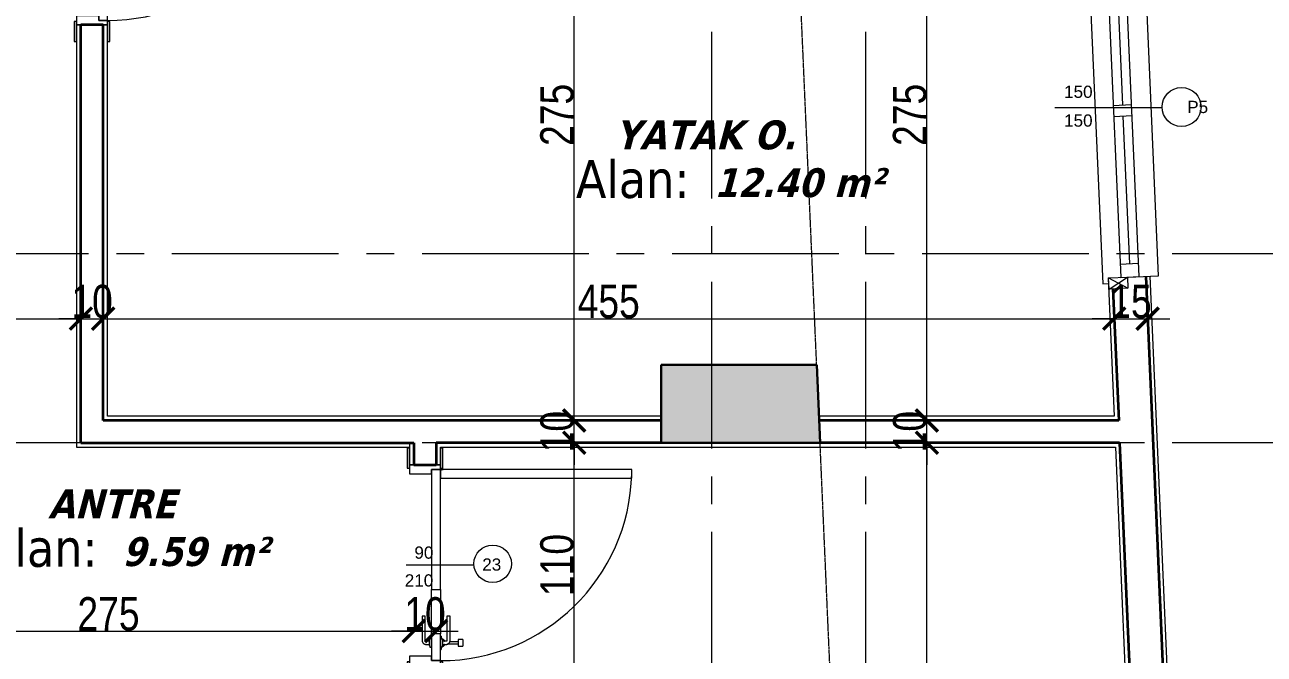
# Model space of a CAD drawing. Header units: millimetres. Extents: x 1373 to 40779, y 1939 to 6439.
# Drawn here: x 15145 to 15703, y 3746 to 4030 of the extents above; entities that cross this region are included whole.
import ezdxf

# ---------------------------------------------------------------- set-up
doc = ezdxf.new("R2010")
doc.units = ezdxf.units.MM
doc.linetypes.add('IMPORT-CENTER2', pattern=[112.5, 75, -12.5, 12.5, -12.5])
doc.linetypes.add('Sovrapposto', pattern=[0.396875, 0.238125, -0.15875])
for name, color, linetype, lineweight in [('A-AREA-IDEN', 2, 'Continuous', 18), ('A-DETL', 6, 'Continuous', 30), ('A-DETL-GENF', 92, 'Continuous', 18), ('A-DOOR', 31, 'Continuous', 18), ('A-DOOR-FRAM', 31, 'Continuous', 18), ('A-DOOR-IDEN', 31, 'Continuous', 18), ('A-GLAZ', 151, 'Continuous', 18), ('A-GLAZ-IDEN', 152, 'Continuous', 18), ('A-GLAZ-SILL', 1, 'Continuous', 9), ('A-WALL', 20, 'Continuous', 9), ('A-WALL-FNSH', 113, 'Continuous', 18), ('ESYA', 3, 'Continuous', 25), ('OLCUIC', 241, 'Continuous', 20), ('S-GRID', 252, 'IMPORT-CENTER2', 5)]:
    doc.layers.add(name, color=color, linetype=linetype, lineweight=lineweight)
doc.styles.add('50', font='arial.ttf', dxfattribs={"width": 0.8})
doc.styles.add('Arial_4', font='arial.ttf', dxfattribs={"height": 5.5})
doc.styles.add('Tahoma_6', font='tahoma.ttf', dxfattribs={"height": 0.17})
doc.styles.add('Tahoma_B_I', font='', dxfattribs={"height": 11})
doc.styles.get('Tahoma_B_I').set_extended_font_data('Tahoma', italic=True, bold=True)
doc.dimstyles.new('NERGİS', dxfattribs={"dimtxt": 15, "dimasz": 10, "dimexe": 20, "dimexo": 150, "dimgap": 0, "dimtad": 1, "dimdec": 0, "dimzin": 1, "dimtxsty": '50', "dimblk": 'ARCHTICK', "dimcen": 0, "dimse1": 1, "dimse2": 1, "dimclrd": 56, "dimclrt": 56, "dimazin": 3, "dimtfac": 1, "dimtdec": 0, "dimtix": 1, "dimtmove": 2, "dimatfit": 2, "dimldrblk": 'DOTSMALL', "dimlwd": 0, "dimlwe": -1, "dimarcsym": 0})

# ---------------------------------------------------------------- blocks, each defined once
blk = doc.blocks.new('_MB_KAPI_CAMLI_B - _m_kapı_90_camlı-2078664-1_ NORMAL KAT')
at = {"layer": 'A-DOOR'}
for p, q in [((-44, 93), (-48, 93)), ((-48, 93), (-48, 7)), ((-44, 7), (-44, 93)), ((28.5, 17), (28.5, 15)), ((28.5, 17), (30, 17)), ((30, 17), (31.5, 17)), ((31.5, 15), (31.5, 17)), ((29, 11.3), (18, 11.3)), ((18, 11.3), (18, 9.9)), ((28.5, 15), (30, 15)), ((29.5, 15), (29.5, 11.05)), ((30, 15), (31.5, 15)), ((30.5, 10), (30.5, 15)), ((-48, 7), (-44, 7)), ((6, 7), (-48, 7)), ((-48, 7), (-48, 3)), ((6, 3), (6, 7)), ((6, 7), (26, 7)), ((18, 9.9), (29, 9.9)), ((38, 7), (26, 7)), ((26, 7), (26, 3)), ((27, 7.3), (27, 7)), ((27, 7.3), (28.04, 7.3)), ((28, 7.8), (28, 7)), ((28.09, 7.8), (28, 7.8)), ((28.67, 7.8), (28, 7.8)), ((28.67, 7.8), (31.33, 7.8)), ((28.78, 8.1), (28.78, 7.8)), ((28.94, 8.1), (28.78, 8.1)), ((31.22, 8.1), (28.78, 8.1)), ((29.3, 9.6), (29.3, 8.1)), ((30.7, 8.1), (30.7, 9.6)), ((31.22, 8.1), (31.06, 8.1)), ((31.22, 7.8), (31.22, 8.1)), ((32, 7.8), (31.33, 7.8)), ((32, 7.8), (31.91, 7.8)), ((31.96, 7.3), (33, 7.3)), ((32, 7), (32, 7.8)), ((33, 7), (33, 7.3)), ((40, 7), (38, 7)), ((38, 3), (38, 7)), ((-48, 3), (6, 3)), ((26, 3), (6, 3)), ((29, 0.1), (18, 0.1)), ((18, 0.1), (18, -1.3)), ((26, 3), (38, 3)), ((28, 3), (28, 2.2)), ((28, 2.2), (28.67, 2.2)), ((28, 2.2), (28.09, 2.2)), ((31.33, 2.2), (28.67, 2.2)), ((28.78, 2.2), (28.78, 1.9)), ((28.78, 1.9), (31.22, 1.9)), ((28.78, 1.9), (28.94, 1.9)), ((29.3, 1.9), (29.3, 0.4)), ((30.7, 0.4), (30.7, 1.9)), ((31.06, 1.9), (31.22, 1.9)), ((31.22, 1.9), (31.22, 2.2)), ((31.33, 2.2), (32, 2.2)), ((31.91, 2.2), (32, 2.2)), ((32, 2.2), (32, 3)), ((18, -1.3), (29, -1.3))]:
    blk.add_line(p, q, dxfattribs=at)
at = {"layer": 'A-DOOR', "flags": 128}
for points in [[(30.7, 9.6), (30.7, 9.67), (30.69, 9.74), (30.69, 9.8), (30.68, 9.87), (30.67, 9.94), (30.65, 10), (30.63, 10.07), (30.61, 10.13), (30.59, 10.2), (30.57, 10.26), (30.54, 10.32), (30.51, 10.39), (30.48, 10.44), (30.44, 10.5), (30.4, 10.56), (30.36, 10.62), (30.32, 10.67), (30.28, 10.72), (30.23, 10.77), (30.18, 10.82), (30.13, 10.87), (30.08, 10.91), (30.03, 10.95), (29.97, 10.99), (29.92, 11.03), (29.86, 11.07), (29.8, 11.1), (29.74, 11.13), (29.68, 11.16), (29.62, 11.18), (29.55, 11.21), (29.49, 11.23), (29.42, 11.25), (29.36, 11.26), (29.29, 11.28), (29.22, 11.29), (29.15, 11.29), (29.09, 11.3), (29.02, 11.3), (29, 11.3)], [(28.02, 7.3), (28.04, 7.38), (28.05, 7.46), (28.07, 7.53), (28.1, 7.61)], [(28.18, 7.83), (28.22, 7.91), (28.26, 7.98), (28.3, 8.05), (28.34, 8.11), (28.38, 8.18), (28.43, 8.24), (28.48, 8.3), (28.54, 8.36), (28.59, 8.42), (28.65, 8.48), (28.71, 8.53), (28.77, 8.58), (28.84, 8.63), (28.9, 8.67), (28.97, 8.72), (29.04, 8.75), (29.11, 8.79), (29.18, 8.83), (29.19, 8.83)], [(29, 9.9), (29.01, 9.9), (29.02, 9.9), (29.04, 9.9), (29.05, 9.9), (29.06, 9.89), (29.07, 9.89), (29.08, 9.89), (29.09, 9.88), (29.11, 9.88), (29.12, 9.88), (29.13, 9.87), (29.14, 9.87), (29.15, 9.86), (29.16, 9.85), (29.17, 9.85), (29.18, 9.84), (29.19, 9.83), (29.2, 9.83), (29.21, 9.82), (29.22, 9.81), (29.22, 9.8), (29.23, 9.79), (29.24, 9.78), (29.25, 9.77), (29.25, 9.76), (29.26, 9.75), (29.26, 9.74), (29.27, 9.73), (29.28, 9.72), (29.28, 9.71), (29.28, 9.7), (29.29, 9.69), (29.29, 9.67), (29.29, 9.66), (29.3, 9.65), (29.3, 9.64), (29.3, 9.63), (29.3, 9.62), (29.3, 9.6), (29.3, 9.6)], [(29.19, 8.83), (29.21, 8.84), (29.23, 8.85), (29.25, 8.86), (29.27, 8.87), (29.28, 8.88), (29.3, 8.89), (29.32, 8.91)], [(30.68, 8.91), (30.7, 8.9), (30.71, 8.88), (30.73, 8.87), (30.75, 8.86), (30.77, 8.85), (30.79, 8.84), (30.8, 8.83), (30.81, 8.83)], [(30.81, 8.83), (30.88, 8.8), (30.95, 8.76), (31.02, 8.72), (31.09, 8.68), (31.15, 8.63), (31.22, 8.59), (31.28, 8.54), (31.34, 8.48), (31.4, 8.43), (31.46, 8.37), (31.51, 8.31), (31.56, 8.25), (31.61, 8.19), (31.66, 8.12), (31.7, 8.06), (31.74, 7.99), (31.78, 7.92), (31.81, 7.84), (31.85, 7.77)], [(31.92, 7.55), (31.94, 7.47), (31.96, 7.39), (31.98, 7.31), (31.98, 7.3)], [(29, -1.3), (29.07, -1.3), (29.14, -1.29), (29.2, -1.29), (29.27, -1.28), (29.34, -1.27), (29.4, -1.25), (29.47, -1.23), (29.53, -1.21), (29.6, -1.19), (29.66, -1.17), (29.72, -1.14), (29.79, -1.11), (29.84, -1.08), (29.9, -1.04), (29.96, -1), (30.02, -0.96), (30.07, -0.92), (30.12, -0.88), (30.17, -0.83), (30.22, -0.78), (30.27, -0.73), (30.31, -0.68), (30.35, -0.63), (30.39, -0.57), (30.43, -0.52), (30.47, -0.46), (30.5, -0.4), (30.53, -0.34), (30.56, -0.28), (30.58, -0.22), (30.61, -0.15), (30.63, -0.09), (30.65, -0.02), (30.66, 0.04), (30.68, 0.11), (30.69, 0.18), (30.69, 0.25), (30.7, 0.31), (30.7, 0.38), (30.7, 0.4)], [(29.3, 0.4), (29.3, 0.39), (29.3, 0.38), (29.3, 0.36), (29.3, 0.35), (29.29, 0.34), (29.29, 0.33), (29.29, 0.32), (29.28, 0.31), (29.28, 0.29), (29.28, 0.28), (29.27, 0.27), (29.27, 0.26), (29.26, 0.25), (29.25, 0.24), (29.25, 0.23), (29.24, 0.22), (29.23, 0.21), (29.23, 0.2), (29.22, 0.19), (29.21, 0.18), (29.2, 0.18), (29.19, 0.17), (29.18, 0.16), (29.17, 0.15), (29.16, 0.15), (29.15, 0.14), (29.14, 0.14), (29.13, 0.13), (29.12, 0.12), (29.11, 0.12), (29.1, 0.12), (29.09, 0.11), (29.07, 0.11), (29.06, 0.11), (29.05, 0.1), (29.04, 0.1), (29.03, 0.1), (29.02, 0.1), (29, 0.1), (29, 0.1)]]:
    blk.add_lwpolyline(points, dxfattribs=at)
at = {"layer": 'A-DOOR'}
blk.add_circle((-48.06, 7.77), 0.42, dxfattribs=at)
blk.add_arc((-48, 7), 86.02, 0, 88.6357, dxfattribs=at)
at = {"layer": 'A-DOOR-FRAM'}
for p, q in [((-48.5, 8), (-57.5, 8)), ((-57.5, 8), (-57.5, 7)), ((-57.5, 7), (-48.5, 7)), ((-48, 7), (-50, 7)), ((-50, 7), (-50, -7)), ((-48.5, 7), (-48.5, 8)), ((-48, 3), (-48, 7)), ((40, 7), (38, 7)), ((38, 7), (38, 3)), ((47.5, 8), (38.5, 8)), ((38.5, 8), (38.5, 7)), ((38.5, 7), (47.5, 7)), ((40, -7), (40, 7)), ((47.5, 7), (47.5, 8)), ((-46, 3), (-48, 3)), ((-46, -7), (-46, 3)), ((38, 3), (36, 3)), ((36, 3), (36, -7)), ((-48.5, -7), (-57.5, -7)), ((-57.5, -7), (-57.5, -8)), ((-57.5, -8), (-48.5, -8)), ((-50, -7), (-46, -7)), ((-48.5, -8), (-48.5, -7)), ((36, -7), (40, -7)), ((47.5, -7), (38.5, -7)), ((38.5, -7), (38.5, -8)), ((38.5, -8), (47.5, -8)), ((47.5, -8), (47.5, -7))]:
    blk.add_line(p, q, dxfattribs=at)
blk = doc.blocks.new('Dbl Plain - 150-150 2-1964452-1_ NORMAL KAT')
at = {"layer": 'A-GLAZ'}
for p, q in [((-103.5, 14.1), (-103.5, -2.95)), ((46.5, 14.1), (-103.5, 14.1)), ((46.5, -2.95), (46.5, 14.1)), ((-108.5, -8.4), (-103.5, 0.1)), ((-103.5, -8.4), (-108.5, 0.1)), ((-108.5, 0.1), (-108.5, -8.4)), ((-103.5, 0.1), (-108.5, 0.1)), ((46.5, 5.35), (-103.5, 5.35)), ((-103.5, 5.35), (-103.5, -2.95)), ((-103.5, -8.4), (-103.5, 0.1)), ((-97.5, -2.95), (-97.5, 5.35)), ((-97.5, 1.2), (-31, 1.2)), ((-31, -2.95), (-31, 5.35)), ((-26, -2.95), (-26, 5.35)), ((-26, 1.2), (40.5, 1.2)), ((40.5, -2.95), (40.5, 5.35)), ((46.5, -2.95), (46.5, 5.35)), ((51.5, -8.4), (46.5, 0.1)), ((46.5, -8.4), (51.5, 0.1)), ((46.5, -8.4), (46.5, 0.1)), ((46.5, 0.1), (51.5, 0.1)), ((51.5, 0.1), (51.5, -8.4)), ((-103.5, -2.95), (46.5, -2.95)), ((-103.5, -2.95), (46.5, -2.95)), ((-108.5, -8.4), (-103.5, -8.4)), ((-106, -8.65), (-106, -11.15)), ((51.5, -8.4), (46.5, -8.4)), ((49, -11.15), (49, -8.65)), ((-106, -11.15), (49, -11.15))]:
    blk.add_line(p, q, dxfattribs=at)
at = {"layer": 'A-GLAZ-SILL'}
for p, q in [((-103.5, 14.1), (-103.5, 10.47)), ((46.5, 14.1), (-103.5, 14.1)), ((46.5, 10.47), (46.5, 14.1))]:
    blk.add_line(p, q, dxfattribs=at)
blk = doc.blocks.new('_MB_TASLAK_MAHALL_ETİKETİ_50_ÖL1 - _MB_1_100 ODA ETİKETİ 2-1849262-1_ NORMAL KAT')
at = {"layer": 'A-AREA-IDEN', "insert": (-0.1168, 0.0189), "char_height": 0.17, "width": 0.633333, "attachment_point": 1, "style": 'Tahoma_6'}
blk.add_mtext('Alan:', dxfattribs=at)
blk = doc.blocks.new('emrah_2mm - emrah_2mm-1801637-1_ NORMAL KAT')
at = {"layer": 'A-DOOR-IDEN'}
blk.add_line((0.2205, 0), (-0.085, 0), dxfattribs=at)
blk.add_circle((0.3046, 0.0056), 0.0843, dxfattribs=at)
blk = doc.blocks.new('TR_Pencere_pozu_04_saga_uste_1_5mm - TR_Pencere_pozu_04_saga_uste_1_5mm-1434201-1_ NORMAL KAT')
at = {"layer": 'A-GLAZ-IDEN'}
blk.add_line((0.2924, 0), (-0.1896, 0), dxfattribs=at)
blk.add_circle((0.38, 0.0044), 0.0878, dxfattribs=at)
blk = doc.blocks.new('_ArchTick')
at = {"color": 0, "linetype": 'ByBlock', "const_width": 0.15}
blk.add_lwpolyline([(-0.5, -0.5), (0.5, 0.5)], dxfattribs=at)
blk = doc.blocks.new('*D17777')
at = {"layer": 'Defpoints', "color": 0, "transparency": 16777216}
for p in [(15372.33, 3841.56), (15392.33, 3841.56), (15372.33, 3731.56)]:
    blk.add_point(p, dxfattribs=at)
at = {"layer": 'OLCUIC', "color": 56, "lineweight": 0, "transparency": 16777216}
blk.add_line((15392.33, 3731.56), (15392.33, 3841.56), dxfattribs=at)
at = {"layer": 'OLCUIC', "color": 56, "lineweight": 0, "transparency": 16777216, "xscale": 10, "yscale": 10, "zscale": 10}
for p, rotation in [((15392.33, 3841.56), 90), ((15392.33, 3731.56), 270)]:
    blk.add_blockref('_ArchTick', p, dxfattribs=dict(at, rotation=rotation))
at = {"layer": 'OLCUIC', "color": 56, "transparency": 16777216, "insert": (15384.67, 3786.56), "char_height": 15, "width": 1.1952, "attachment_point": 5, "rotation": 90, "style": '50'}
blk.add_mtext('110', dxfattribs=at)
blk = doc.blocks.new('_DotSmall')
at = {"layer": 'ESYA', "color": 0, "const_width": 0.5}
blk.add_lwpolyline([(-0.0625, 0, 1), (0.0625, 0, 1)], format="xyb", close=True, dxfattribs=at)
blk = doc.blocks.new('*D17778')
at = {"layer": 'Defpoints', "color": 0, "transparency": 16777216}
for p in [(15372.33, 3851.56), (15392.33, 3851.56), (15372.33, 3841.56)]:
    blk.add_point(p, dxfattribs=at)
at = {"layer": 'OLCUIC', "color": 56, "lineweight": 0, "transparency": 16777216}
for p, q in [((15392.33, 3851.56), (15392.33, 3861.56)), ((15392.33, 3841.56), (15392.33, 3851.56)), ((15392.33, 3841.56), (15392.33, 3831.56))]:
    blk.add_line(p, q, dxfattribs=at)
at = {"layer": 'OLCUIC', "color": 56, "lineweight": 0, "transparency": 16777216, "xscale": 10, "yscale": 10, "zscale": 10}
for p, rotation in [((15392.33, 3851.56), 270), ((15392.33, 3841.56), 90)]:
    blk.add_blockref('_ArchTick', p, dxfattribs=dict(at, rotation=rotation))
at = {"layer": 'OLCUIC', "color": 56, "transparency": 16777216, "insert": (15384.67, 3846.56), "char_height": 15, "width": 0.7968, "attachment_point": 5, "rotation": 90, "style": '50'}
blk.add_mtext('10', dxfattribs=at)
blk = doc.blocks.new('*D17779')
at = {"layer": 'Defpoints', "color": 0, "transparency": 16777216}
for p in [(15372.33, 4126.56), (15392.33, 4126.56), (15372.33, 3851.56)]:
    blk.add_point(p, dxfattribs=at)
at = {"layer": 'OLCUIC', "color": 56, "lineweight": 0, "transparency": 16777216}
blk.add_line((15392.33, 3851.56), (15392.33, 4126.56), dxfattribs=at)
at = {"layer": 'OLCUIC', "color": 56, "lineweight": 0, "transparency": 16777216, "xscale": 10, "yscale": 10, "zscale": 10}
for p, rotation in [((15392.33, 4126.56), 90), ((15392.33, 3851.56), 270)]:
    blk.add_blockref('_ArchTick', p, dxfattribs=dict(at, rotation=rotation))
at = {"layer": 'OLCUIC', "color": 56, "transparency": 16777216, "insert": (15384.67, 3989.06), "char_height": 15, "width": 1.1952, "attachment_point": 5, "rotation": 90, "style": '50'}
blk.add_mtext('275', dxfattribs=at)
blk = doc.blocks.new('*D17790')
at = {"layer": 'Defpoints', "color": 0, "transparency": 16777216}
for p in [(15531.01, 3841.56), (15551.01, 3841.56), (15531.01, 3390.28)]:
    blk.add_point(p, dxfattribs=at)
at = {"layer": 'OLCUIC', "color": 56, "lineweight": 0, "transparency": 16777216}
blk.add_line((15551.01, 3390.28), (15551.01, 3841.56), dxfattribs=at)
at = {"layer": 'OLCUIC', "color": 56, "lineweight": 0, "transparency": 16777216, "xscale": 10, "yscale": 10, "zscale": 10}
for p, rotation in [((15551.01, 3841.56), 90), ((15551.01, 3390.28), 270)]:
    blk.add_blockref('_ArchTick', p, dxfattribs=dict(at, rotation=rotation))
at = {"layer": 'OLCUIC', "color": 56, "transparency": 16777216, "insert": (15543.35, 3615.92), "char_height": 15, "width": 1.1952, "attachment_point": 5, "rotation": 90, "style": '50'}
blk.add_mtext('451', dxfattribs=at)
blk = doc.blocks.new('*D17791')
at = {"layer": 'Defpoints', "color": 0, "transparency": 16777216}
for p in [(15531.01, 3851.56), (15551.01, 3851.56), (15531.01, 3841.56)]:
    blk.add_point(p, dxfattribs=at)
at = {"layer": 'OLCUIC', "color": 56, "lineweight": 0, "transparency": 16777216}
for p, q in [((15551.01, 3851.56), (15551.01, 3861.56)), ((15551.01, 3841.56), (15551.01, 3851.56)), ((15551.01, 3841.56), (15551.01, 3831.56))]:
    blk.add_line(p, q, dxfattribs=at)
at = {"layer": 'OLCUIC', "color": 56, "lineweight": 0, "transparency": 16777216, "xscale": 10, "yscale": 10, "zscale": 10}
for p, rotation in [((15551.01, 3851.56), 270), ((15551.01, 3841.56), 90)]:
    blk.add_blockref('_ArchTick', p, dxfattribs=dict(at, rotation=rotation))
at = {"layer": 'OLCUIC', "color": 56, "transparency": 16777216, "insert": (15543.35, 3846.56), "char_height": 15, "width": 0.7968, "attachment_point": 5, "rotation": 90, "style": '50'}
blk.add_mtext('10', dxfattribs=at)
blk = doc.blocks.new('*D17792')
at = {"layer": 'Defpoints', "color": 0, "transparency": 16777216}
for p in [(15531.01, 4126.56), (15551.01, 4126.56), (15531.01, 3851.56)]:
    blk.add_point(p, dxfattribs=at)
at = {"layer": 'OLCUIC', "color": 56, "lineweight": 0, "transparency": 16777216}
blk.add_line((15551.01, 3851.56), (15551.01, 4126.56), dxfattribs=at)
at = {"layer": 'OLCUIC', "color": 56, "lineweight": 0, "transparency": 16777216, "xscale": 10, "yscale": 10, "zscale": 10}
for p, rotation in [((15551.01, 4126.56), 90), ((15551.01, 3851.56), 270)]:
    blk.add_blockref('_ArchTick', p, dxfattribs=dict(at, rotation=rotation))
at = {"layer": 'OLCUIC', "color": 56, "transparency": 16777216, "insert": (15543.35, 3989.06), "char_height": 15, "width": 1.1952, "attachment_point": 5, "rotation": 90, "style": '50'}
blk.add_mtext('275', dxfattribs=at)
blk = doc.blocks.new('*D17841')
at = {"layer": 'Defpoints', "color": 0, "transparency": 16777216}
for p in [(15045.42, 3776.83), (15320.21, 3776.83), (15320.21, 3756.83)]:
    blk.add_point(p, dxfattribs=at)
at = {"layer": 'OLCUIC', "color": 56, "lineweight": 0, "transparency": 16777216}
blk.add_line((15045.42, 3756.83), (15320.21, 3756.83), dxfattribs=at)
at = {"layer": 'OLCUIC', "color": 56, "lineweight": 0, "transparency": 16777216, "xscale": 10, "yscale": 10, "zscale": 10, "rotation": 180}
blk.add_blockref('_ArchTick', (15045.42, 3756.83), dxfattribs=at)
at = {"layer": 'OLCUIC', "color": 56, "lineweight": 0, "transparency": 16777216, "xscale": 10, "yscale": 10, "zscale": 10}
blk.add_blockref('_ArchTick', (15320.21, 3756.83), dxfattribs=at)
at = {"layer": 'OLCUIC', "color": 56, "transparency": 16777216, "insert": (15182.81, 3764.49), "char_height": 15, "width": 1.1952, "attachment_point": 5, "style": '50'}
blk.add_mtext('275', dxfattribs=at)
blk = doc.blocks.new('*D17842')
at = {"layer": 'Defpoints', "color": 0, "transparency": 16777216}
for p in [(15320.21, 3776.83), (15330.21, 3776.83), (15330.21, 3756.83)]:
    blk.add_point(p, dxfattribs=at)
at = {"layer": 'OLCUIC', "color": 56, "lineweight": 0, "transparency": 16777216}
for p, q in [((15320.21, 3756.83), (15310.21, 3756.83)), ((15320.21, 3756.83), (15330.21, 3756.83)), ((15330.21, 3756.83), (15340.21, 3756.83))]:
    blk.add_line(p, q, dxfattribs=at)
at = {"layer": 'OLCUIC', "color": 56, "lineweight": 0, "transparency": 16777216, "xscale": 10, "yscale": 10, "zscale": 10}
blk.add_blockref('_ArchTick', (15320.21, 3756.83), dxfattribs=at)
at = {"layer": 'OLCUIC', "color": 56, "lineweight": 0, "transparency": 16777216, "xscale": 10, "yscale": 10, "zscale": 10, "rotation": 180}
blk.add_blockref('_ArchTick', (15330.21, 3756.83), dxfattribs=at)
at = {"layer": 'OLCUIC', "color": 56, "transparency": 16777216, "insert": (15325.21, 3764.49), "char_height": 15, "width": 0.7968, "attachment_point": 5, "style": '50'}
blk.add_mtext('10', dxfattribs=at)
blk = doc.blocks.new('*D18063')
at = {"layer": 'Defpoints', "color": 0, "transparency": 16777216}
for p in [(15045.42, 3897.37), (15170.42, 3897.37), (15170.42, 3897.37)]:
    blk.add_point(p, dxfattribs=at)
at = {"layer": 'OLCUIC', "color": 56, "lineweight": 0, "transparency": 16777216}
blk.add_line((15045.42, 3897.37), (15170.42, 3897.37), dxfattribs=at)
at = {"layer": 'OLCUIC', "color": 56, "lineweight": 0, "transparency": 16777216, "xscale": 10, "yscale": 10, "zscale": 10, "rotation": 180}
blk.add_blockref('_ArchTick', (15045.42, 3897.37), dxfattribs=at)
at = {"layer": 'OLCUIC', "color": 56, "lineweight": 0, "transparency": 16777216, "xscale": 10, "yscale": 10, "zscale": 10}
blk.add_blockref('_ArchTick', (15170.42, 3897.37), dxfattribs=at)
at = {"layer": 'OLCUIC', "color": 56, "transparency": 16777216, "insert": (15107.92, 3905.03), "char_height": 15, "attachment_point": 5, "style": '50'}
blk.add_mtext('125', dxfattribs=at)
blk = doc.blocks.new('*D18064')
at = {"layer": 'Defpoints', "color": 0, "transparency": 16777216}
for p in [(15170.42, 3897.37), (15180.42, 3897.37), (15180.42, 3897.37)]:
    blk.add_point(p, dxfattribs=at)
at = {"layer": 'OLCUIC', "color": 56, "lineweight": 0, "transparency": 16777216}
for p, q in [((15170.42, 3897.37), (15160.42, 3897.37)), ((15170.42, 3897.37), (15180.42, 3897.37)), ((15180.42, 3897.37), (15190.42, 3897.37))]:
    blk.add_line(p, q, dxfattribs=at)
at = {"layer": 'OLCUIC', "color": 56, "lineweight": 0, "transparency": 16777216, "xscale": 10, "yscale": 10, "zscale": 10}
blk.add_blockref('_ArchTick', (15170.42, 3897.37), dxfattribs=at)
at = {"layer": 'OLCUIC', "color": 56, "lineweight": 0, "transparency": 16777216, "xscale": 10, "yscale": 10, "zscale": 10, "rotation": 180}
blk.add_blockref('_ArchTick', (15180.42, 3897.37), dxfattribs=at)
at = {"layer": 'OLCUIC', "color": 56, "transparency": 16777216, "insert": (15175.42, 3905.03), "char_height": 15, "attachment_point": 5, "style": '50'}
blk.add_mtext('10', dxfattribs=at)
blk = doc.blocks.new('*D18065')
at = {"layer": 'Defpoints', "color": 0, "transparency": 16777216}
for p in [(15180.42, 3897.37), (15635.33, 3897.37), (15635.33, 3897.37)]:
    blk.add_point(p, dxfattribs=at)
at = {"layer": 'OLCUIC', "color": 56, "lineweight": 0, "transparency": 16777216}
blk.add_line((15180.42, 3897.37), (15635.33, 3897.37), dxfattribs=at)
at = {"layer": 'OLCUIC', "color": 56, "lineweight": 0, "transparency": 16777216, "xscale": 10, "yscale": 10, "zscale": 10, "rotation": 180}
blk.add_blockref('_ArchTick', (15180.42, 3897.37), dxfattribs=at)
at = {"layer": 'OLCUIC', "color": 56, "lineweight": 0, "transparency": 16777216, "xscale": 10, "yscale": 10, "zscale": 10}
blk.add_blockref('_ArchTick', (15635.33, 3897.37), dxfattribs=at)
at = {"layer": 'OLCUIC', "color": 56, "transparency": 16777216, "insert": (15407.88, 3905), "char_height": 15, "attachment_point": 5, "style": '50'}
blk.add_mtext('455', dxfattribs=at)
blk = doc.blocks.new('*D18066')
at = {"layer": 'Defpoints', "color": 0, "transparency": 16777216}
for p in [(15635.33, 3897.37), (15650.35, 3897.37), (15650.35, 3897.37)]:
    blk.add_point(p, dxfattribs=at)
at = {"layer": 'OLCUIC', "color": 56, "lineweight": 0, "transparency": 16777216}
for p, q in [((15635.33, 3897.37), (15625.33, 3897.37)), ((15635.33, 3897.37), (15650.35, 3897.37)), ((15650.35, 3897.37), (15660.35, 3897.37))]:
    blk.add_line(p, q, dxfattribs=at)
at = {"layer": 'OLCUIC', "color": 56, "lineweight": 0, "transparency": 16777216, "xscale": 10, "yscale": 10, "zscale": 10}
blk.add_blockref('_ArchTick', (15635.33, 3897.37), dxfattribs=at)
at = {"layer": 'OLCUIC', "color": 56, "lineweight": 0, "transparency": 16777216, "xscale": 10, "yscale": 10, "zscale": 10, "rotation": 180}
blk.add_blockref('_ArchTick', (15650.35, 3897.37), dxfattribs=at)
at = {"layer": 'OLCUIC', "color": 56, "transparency": 16777216, "insert": (15642.84, 3905.03), "char_height": 15, "attachment_point": 5, "style": '50'}
blk.add_mtext('15', dxfattribs=at)

msp = doc.modelspace()

# ---------------------------------------------------------------- hatches: boundary and pattern name
at = {"layer": 'A-DETL-GENF'}
h = msp.add_hatch(dxfattribs=at)
h.set_pattern_fill('FP_21', color=153, style=0, pattern_type=2)
h.set_pattern_definition([(45, (14411.07, 4456.518), (-17.9605, 17.9605), []), (45, (14429.03, 4456.518), (-17.9605, 17.9605), [12.7, -12.7])])
h.paths.add_polyline_path([(13955.42, 3375.28), (13955.42, 3445.28), (13920.42, 3445.28), (13920.42, 3375.28)])
h.paths.add_polyline_path([(15523.4, 3375.28), (15523.4, 3410.28), (15453.4, 3410.28), (15453.4, 3375.28), (15464.63, 3375.28)])
h.paths.add_polyline_path([(13405.71, 3375.28), (13475.71, 3375.28), (13475.71, 3410.28), (13405.71, 3410.28)])
h.paths.add_polyline_path([(14475.42, 3375.28), (14475.42, 3445.28), (14440.42, 3445.28), (14440.42, 3375.28)])
h.paths.add_polyline_path([(15010.42, 3375.28), (15045.42, 3375.28), (15045.42, 3445.28), (15010.42, 3445.28)])
h.paths.add_polyline_path([(15502.98, 3841.56), (15501.44, 3876.56), (15431.44, 3876.56), (15431.44, 3841.56), (15464.63, 3841.56)])
h.paths.add_polyline_path([(15045.42, 3841.56), (15045.42, 3951.56), (14855.42, 3951.56), (14855.42, 3926.56), (15020.42, 3926.56), (15020.42, 3841.56)])
h.paths.add_polyline_path([(13950.42, 3841.56), (13950.42, 3951.56), (13920.42, 3951.56), (13920.42, 3841.56)])
h.paths.add_polyline_path([(13405.71, 3841.56), (13475.71, 3841.56), (13475.71, 3876.56), (13405.71, 3876.56)])
h.paths.add_polyline_path([(14615.42, 3926.56), (14615.42, 4216.56), (14590.42, 4216.56), (14590.42, 3926.56)])
h.paths.add_polyline_path([(14434.13, 3926.56), (14465.42, 3926.56), (14465.42, 3951.56), (14400.42, 3951.56), (14400.42, 4216.56), (14375.42, 4216.56), (14375.42, 3926.56)])
h.paths.add_polyline_path([(15479.98, 4366.56), (15478.45, 4401.56), (15408.45, 4401.56), (15408.45, 4366.56), (15464.63, 4366.56)])
h.paths.add_polyline_path([(14880.42, 4366.56), (14880.42, 4401.56), (14810.42, 4401.56), (14810.42, 4366.56), (14820.57, 4366.56)])
h.paths.add_polyline_path([(14480.42, 4366.56), (14480.42, 4401.56), (14375.42, 4401.56), (14375.42, 4366.56), (14434.13, 4366.56)])
h.paths.add_polyline_path([(13967.42, 4366.56), (13967.42, 4391.56), (13817.42, 4391.56), (13817.42, 4366.56), (13918.88, 4366.56)])
h.paths.add_polyline_path([(13475.71, 4366.56), (13475.71, 4401.56), (13405.71, 4401.56), (13405.71, 4366.56)])
h.paths.add_polyline_path([(13440.71, 4821.52), (13440.71, 4891.52), (13405.71, 4891.52), (13405.71, 4821.52)])
h.paths.add_polyline_path([(13852.42, 4829.38), (13852.42, 4900.05), (13817.42, 4899.38), (13817.42, 4829.38)])
h.paths.add_polyline_path([(14445.49, 4841.77), (14480.49, 4841.77), (14480.49, 4913.29), (14445.49, 4911.77), (14445.49, 4889.6)])
h.paths.add_polyline_path([(14835.42, 4857.21), (14835.42, 4928.73), (14800.49, 4927.21), (14800.49, 4857.21)])
h.paths.add_polyline_path([(15454.18, 4884.14), (15454.18, 4955.66), (15419.18, 4954.14), (15419.18, 4884.14)])

# ---------------------------------------------------------------- linework, layer by layer
at = {"layer": 'A-DETL'}
for p, q in [((15431.44, 3876.56), (15431.44, 3841.56)), ((15501.44, 3876.56), (15431.44, 3876.56)), ((15502.98, 3841.56), (15501.44, 3876.56)), ((15431.44, 3841.56), (15502.98, 3841.56))]:
    msp.add_line(p, q, dxfattribs=at)
at = {"layer": 'A-WALL', "lineweight": 35}
for p, q in [((15180.42, 4029.56), (15170.42, 4029.56)), ((15170.42, 3841.56), (15170.42, 4029.56)), ((15180.42, 3851.56), (15180.42, 4029.56)), ((15649.52, 3916.41), (15660.39, 3666.64)), ((15634.75, 3910.76), (15637.33, 3851.56)), ((15431.44, 3851.56), (15180.42, 3851.56)), ((15637.33, 3851.56), (15502.54, 3851.56)), ((15170.42, 3841.56), (15320.21, 3841.56)), ((15320.21, 3841.56), (15320.21, 3831.56)), ((15431.44, 3841.56), (15330.21, 3841.56)), ((15330.21, 3841.56), (15330.21, 3831.56)), ((15637.76, 3841.56), (15502.98, 3841.56)), ((15637.76, 3841.56), (15645.19, 3670.98)), ((15320.21, 3831.56), (15330.21, 3831.56))]:
    msp.add_line(p, q, dxfattribs=at)
at = {"layer": 'A-WALL'}
msp.add_line((15318.21, 3841.56), (15318.21, 3839.56), dxfattribs=at)
at = {"layer": 'A-WALL-FNSH', "color": 7, "lineweight": 9}
for p, q in [((15168.42, 4029.56), (15168.42, 3839.56)), ((15170.42, 4029.56), (15168.42, 4029.56)), ((15182.42, 4029.56), (15180.42, 4029.56)), ((15182.42, 3853.56), (15182.42, 4029.56)), ((15632.79, 3915.68), (15632.54, 3915.67)), ((15632.54, 3915.67), (15635.24, 3853.56)), ((15662.39, 3666.73), (15651.52, 3916.49)), ((15431.44, 3853.56), (15182.42, 3853.56)), ((15635.24, 3853.56), (15502.45, 3853.56)), ((15168.42, 3839.56), (15318.21, 3839.56)), ((15318.21, 3839.56), (15318.21, 3831.56)), ((15332.21, 3839.56), (15635.85, 3839.56)), ((15332.21, 3831.56), (15332.21, 3839.56)), ((15635.85, 3839.56), (15643.4, 3665.9)), ((15318.21, 3831.56), (15320.21, 3831.56)), ((15330.21, 3831.56), (15332.21, 3831.56))]:
    msp.add_line(p, q, dxfattribs=at)
at = {"layer": 'S-GRID', "lineweight": 18}
for p, q in [((15454.18, 5376.43), (15454.18, 2926.07)), ((15523.4, 5376.43), (15523.4, 2926.07)), ((15961.37, 3926.56), (12987.74, 3926.56)), ((15961.37, 3841.56), (12987.74, 3841.56))]:
    msp.add_line(p, q, dxfattribs=at)
at = {"layer": 'S-GRID', "linetype": 'Sovrapposto', "lineweight": 18}
msp.add_lwpolyline([(15523.4, 3375.28), (15454.18, 4955.66)], dxfattribs=at)

# ---------------------------------------------------------------- block references
at = {"layer": 'A-AREA-IDEN', "xscale": 99.99999999999993, "yscale": 99.99999999999993, "zscale": 99.99999999999993}
for p in [(15404.8, 3966.82), (15138.52, 3800.87)]:
    msp.add_blockref('_MB_TASLAK_MAHALL_ETİKETİ_50_ÖL1 - _MB_1_100 ODA ETİKETİ 2-1849262-1_ NORMAL KAT', p, dxfattribs=at)
at = {"layer": 'A-DOOR', "rotation": 269.9999999999999}
for p in [(15175.42, 4069.56), (15325.21, 3781.56)]:
    msp.add_blockref('_MB_KAPI_CAMLI_B - _m_kapı_90_camlı-2078664-1_ NORMAL KAT', p, dxfattribs=at)
at = {"layer": 'A-DOOR-IDEN', "xscale": 99.99999999999993, "yscale": 99.99999999999993, "zscale": 99.99999999999993}
msp.add_blockref('emrah_2mm - emrah_2mm-1801637-1_ NORMAL KAT', (15325.21, 3786.56), dxfattribs=at)
at = {"layer": 'A-GLAZ', "rotation": 272.4918115431021}
msp.add_blockref('Dbl Plain - 150-150 2-1964452-1_ NORMAL KAT', (15639.16, 3962.5), dxfattribs=at)
at = {"layer": 'A-GLAZ-IDEN', "xscale": 99.99999999999993, "yscale": 99.99999999999993, "zscale": 99.99999999999993}
msp.add_blockref('TR_Pencere_pozu_04_saga_uste_1_5mm - TR_Pencere_pozu_04_saga_uste_1_5mm-1434201-1_ NORMAL KAT', (15627.61, 3992.16), dxfattribs=at)

# ---------------------------------------------------------------- texts
at = {"layer": 'A-AREA-IDEN', "char_height": 13, "attachment_point": 1, "style": 'Tahoma_B_I'}
for s, insert, width in [('YATAK O.', (15410.7, 3986.56), 101.8143), ('12.40 m²', (15455.22, 3965.05), 100.2109), ('ANTRE', (15155.67, 3820.61), 74.5569), ('9.59 m²', (15188.94, 3799.11), 86.5822)]:
    msp.add_mtext(s, dxfattribs=dict(at, insert=insert, width=width))
at = {"layer": 'A-DOOR-IDEN', "char_height": 5.5, "attachment_point": 1, "style": 'Arial_4'}
for s, insert, width in [('90', (15320.45, 3794.89), 9.6202), ('23', (15350.98, 3789.52), 9.6202), ('210', (15316.11, 3782.38), 14.4304)]:
    msp.add_mtext(s, dxfattribs=dict(at, insert=insert, width=width))
at = {"layer": 'A-GLAZ-IDEN', "char_height": 5.5, "attachment_point": 1, "style": 'Arial_4'}
for s, insert, width in [('150', (15612.76, 4002.2), 14.4304), ('P5', (15668.17, 3995.38), 9.6202), ('150', (15612.76, 3989.25), 14.4304)]:
    msp.add_mtext(s, dxfattribs=dict(at, insert=insert, width=width))

# ---------------------------------------------------------------- dimensions: what is measured, and where the dimension line sits
at = {"layer": 'OLCUIC'}
for base, p1, p2, picture, middle in [((15392.33, 4126.56), (15372.33, 3851.56), (15372.33, 4126.56), '*D17779', (15384.67, 3989.06)), ((15551.01, 4126.56), (15531.01, 3851.56), (15531.01, 4126.56), '*D17792', (15543.35, 3989.06)), ((15392.33, 3851.56), (15372.33, 3841.56), (15372.33, 3851.56), '*D17778', (15384.67, 3846.56)), ((15551.01, 3851.56), (15531.01, 3841.56), (15531.01, 3851.56), '*D17791', (15543.35, 3846.56)), ((15392.33, 3841.56), (15372.33, 3731.56), (15372.33, 3841.56), '*D17777', (15384.67, 3786.56)), ((15551.01, 3841.56), (15531.01, 3390.28), (15531.01, 3841.56), '*D17790', (15543.35, 3615.92))]:
    dim = msp.add_linear_dim(base=base, p1=p1, p2=p2, angle=90, dimstyle='NERGİS', dxfattribs=at)
    dim.commit()
    dim.dimension.update_dxf_attribs({"geometry": picture, "text_midpoint": middle})
for base, p1, p2, picture, middle in [((15170.42, 3897.37), (15045.42, 3897.37), (15170.42, 3897.37), '*D18063', (15107.92, 3905.03)), ((15180.42, 3897.37), (15170.42, 3897.37), (15180.42, 3897.37), '*D18064', (15175.42, 3905.03)), ((15635.33, 3897.37), (15180.42, 3897.37), (15635.33, 3897.37), '*D18065', (15407.88, 3905)), ((15650.35, 3897.37), (15635.33, 3897.37), (15650.35, 3897.37), '*D18066', (15642.84, 3905.03)), ((15320.21, 3756.83), (15045.42, 3776.83), (15320.21, 3776.83), '*D17841', (15182.81, 3764.49)), ((15330.21, 3756.83), (15320.21, 3776.83), (15330.21, 3776.83), '*D17842', (15325.21, 3764.49))]:
    dim = msp.add_linear_dim(base=base, p1=p1, p2=p2, dimstyle='NERGİS', dxfattribs=at)
    dim.commit()
    dim.dimension.update_dxf_attribs({"geometry": picture, "text_midpoint": middle})

doc.saveas('drawing.dxf')
